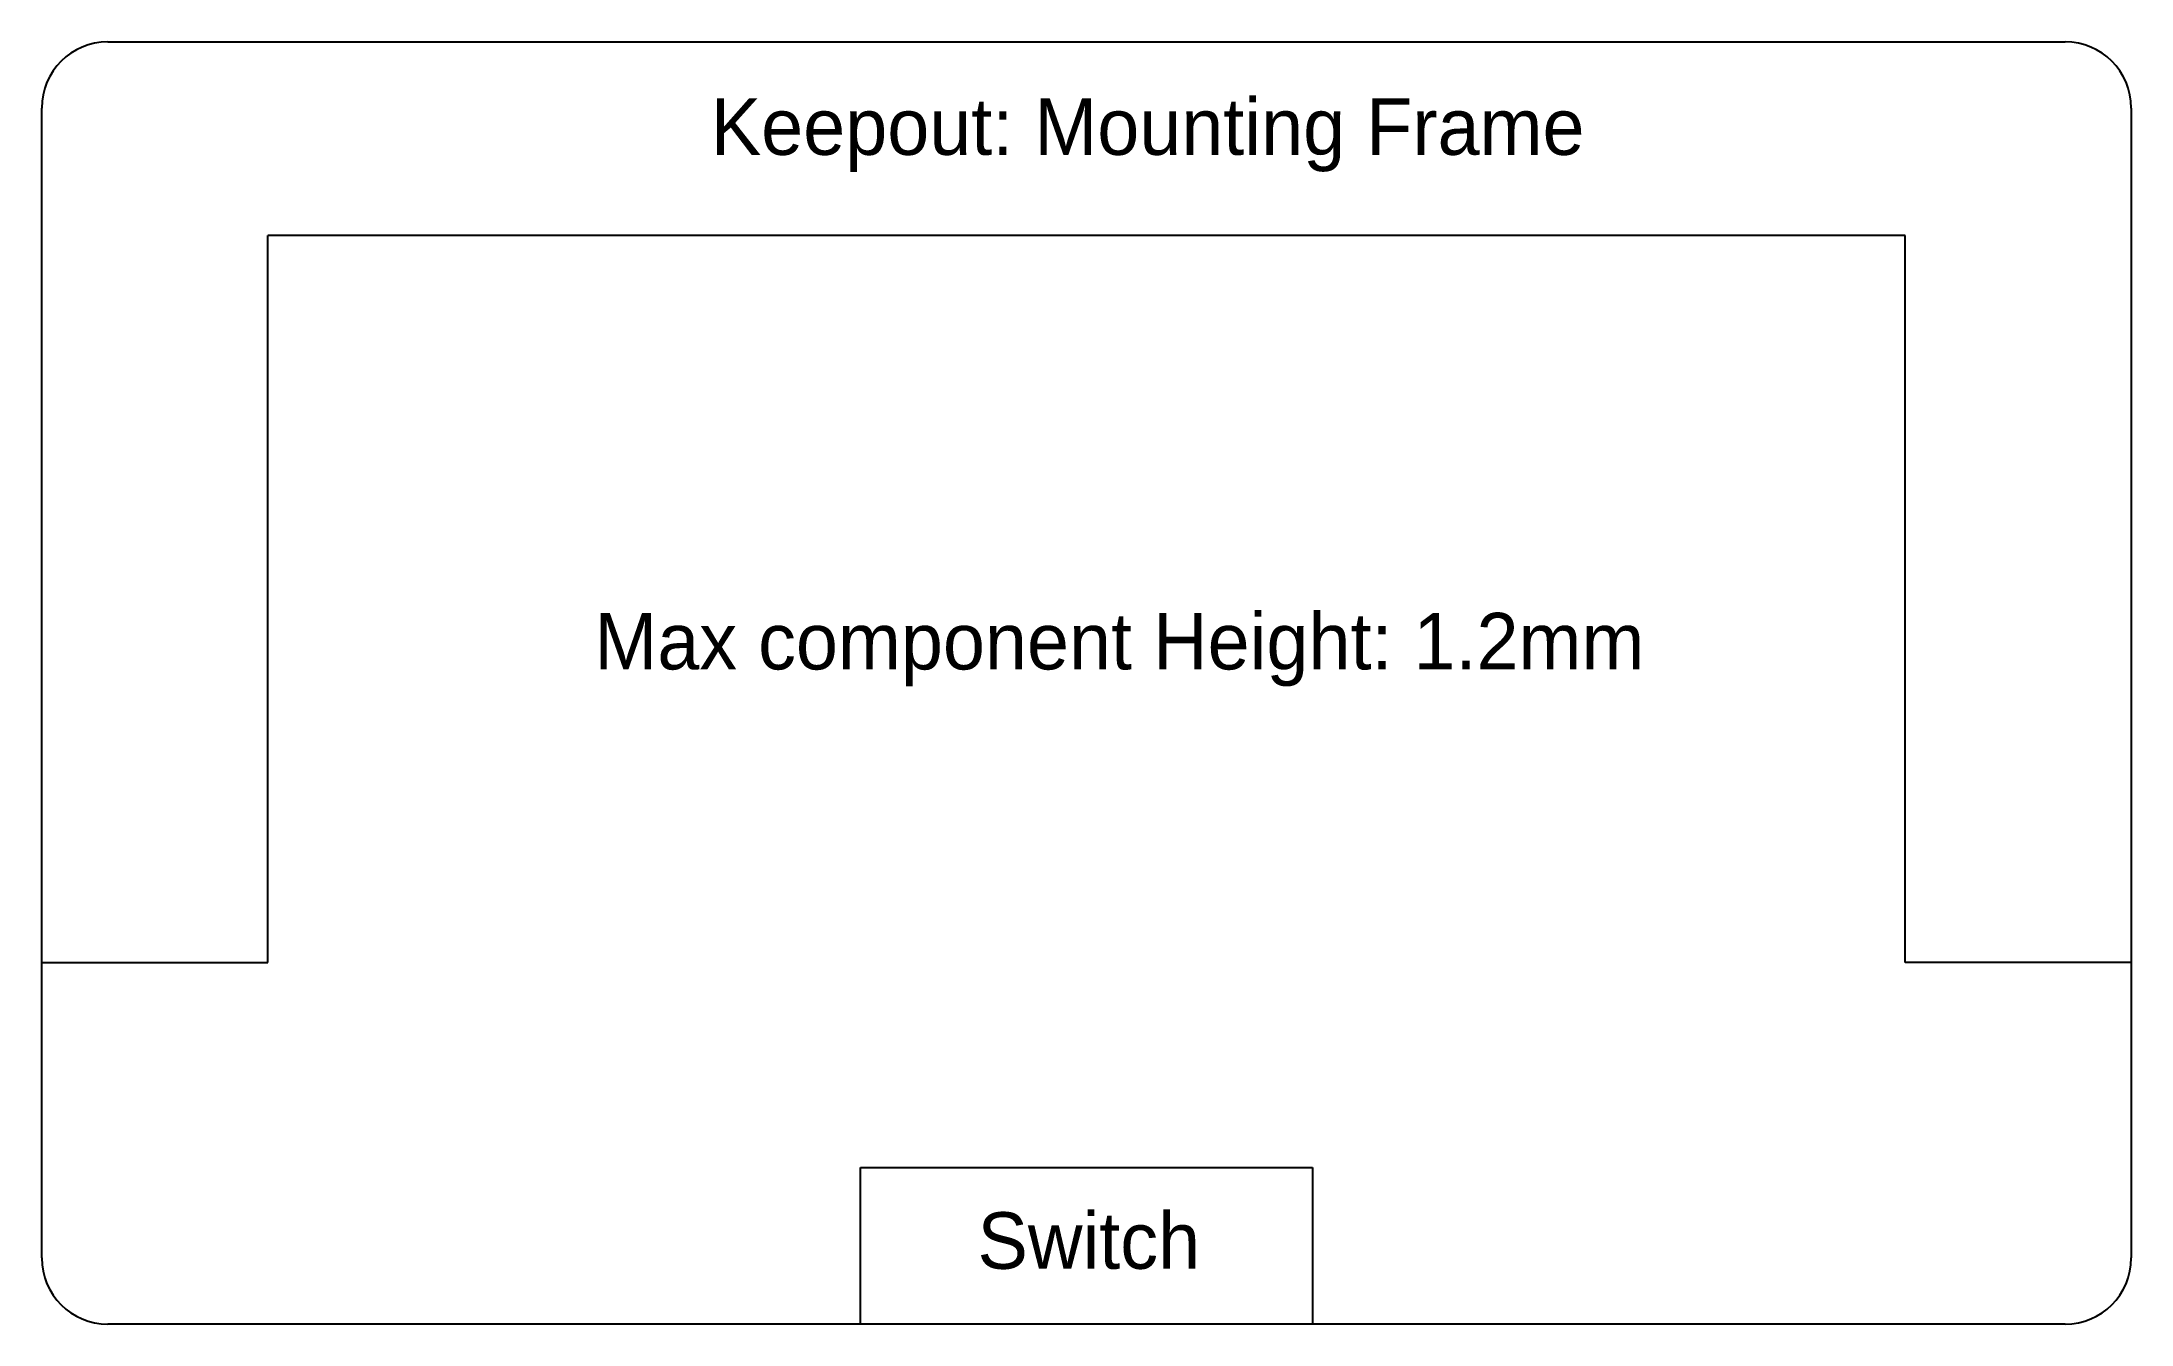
# Model space of a CAD drawing. Header units: inches. Extents: x 0 to 129, y 0 to 79.
import ezdxf

# ---------------------------------------------------------------- set-up
doc = ezdxf.new("R2010")
doc.units = ezdxf.units.IN
doc.layers.get('0').update_dxf_attribs({"color": 253, "lineweight": 70, "true_color": 0x8faf8f})
doc.styles.add('SpaceClaim ASME CB', font='SpaceClaim ASME.ttf')

msp = doc.modelspace()

# ---------------------------------------------------------------- linework, layer by layer
at = {"color": 138, "lineweight": -3, "true_color": 0x054848}
for p, q in [((4.1, 79.4), (125.3, 79.4)), ((0, 22.4), (0, 75.3)), ((129.4, 75.3), (129.4, 22.4)), ((14, 22.4), (14, 67.4)), ((115.4, 67.4), (14, 67.4)), ((115.4, 22.4), (115.4, 67.4)), ((0, 22.4), (14, 22.4)), ((0, 4.1), (0, 22.4)), ((129.4, 22.4), (115.4, 22.4)), ((129.4, 22.4), (129.4, 4.1)), ((50.7, 9.7), (78.7, 9.7)), ((50.7, 0), (50.7, 9.7)), ((78.7, 9.7), (78.7, 0)), ((50.7, 0), (4.1, 0)), ((78.7, 0), (50.7, 0)), ((125.3, 0), (78.7, 0))]:
    msp.add_line(p, q, dxfattribs=at)
for centre, start, end in [((4.1, 75.3), 90, 180), ((125.3, 75.3), 360, 90), ((4.1, 4.1), 180, 270), ((125.3, 4.1), 270, 360)]:
    msp.add_arc(centre, 4.1, start, end, dxfattribs=at)

# ---------------------------------------------------------------- texts
at = {"color": 7, "char_height": 3.5, "attachment_point": 1, "style": 'SpaceClaim ASME CB'}
for s, insert in [('{\\fSpaceClaim ASME CB|b0|i0;Keepout: Mounting Frame}', (41.43, 75.9, 8.4)), ('{\\fSpaceClaim ASME CB|b0|i0;Max component Height: 1.2mm}', (34.22, 44.04, 8.4)), ('{\\fSpaceClaim ASME CB|b0|i0;Switch}', (57.95, 6.93, 8.4))]:
    msp.add_mtext(s, dxfattribs=dict(at, insert=insert))

doc.saveas('drawing.dxf')
